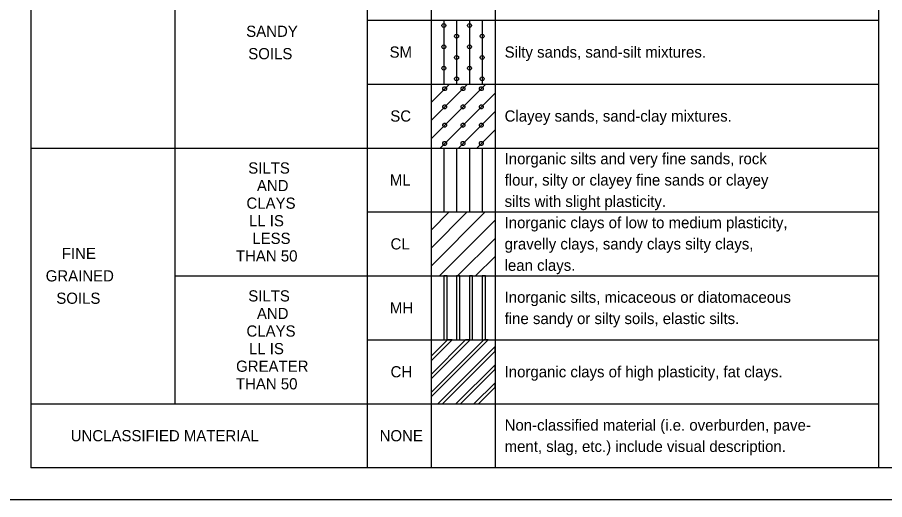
# Model space of a CAD drawing. Extents: x 999 to 1036.7, y 999 to 1022.7.
# Drawn here: x 1006.79 to 1020.34, y 1000 to 1007.54 of the extents above; entities that cross this region are included whole.
import ezdxf

# ---------------------------------------------------------------- set-up
doc = ezdxf.new("R2010")
doc.units = 0
for name, color, linetype in [('10-Sheet Border', 7, 'Continuous'), ('40-Pattern Areas', 7, 'Continuous'), ('41-Bearing Pads', 7, 'Continuous'), ('42-Substructures', 7, 'Continuous'), ('43-General 3 weight', 7, 'Continuous'), ('Level 14', 7, 'Continuous')]:
    doc.layers.add(name, color=color, linetype=linetype)

msp = doc.modelspace()

# ---------------------------------------------------------------- linework, layer by layer
at = {"layer": '10-Sheet Border'}
for p in [(1007, 1021.5), (1035.5, 1000.5)]:
    msp.add_line(p, (1007, 1000.5), dxfattribs=at)
at = {"layer": '40-Pattern Areas'}
for p, q in [((1013.453, 1007.5), (1013.453, 1006.5)), ((1013.653, 1007.5), (1013.653, 1006.5)), ((1013.853, 1007.5), (1013.853, 1006.5)), ((1014.053, 1007.5), (1014.053, 1006.5)), ((1013.453, 1007.417), (1013.453, 1007.417)), ((1013.853, 1007.417), (1013.853, 1007.417)), ((1013.653, 1007.25), (1013.653, 1007.25)), ((1014.053, 1007.25), (1014.053, 1007.25)), ((1013.453, 1007.083), (1013.453, 1007.083)), ((1013.853, 1007.083), (1013.853, 1007.083)), ((1013.653, 1006.917), (1013.653, 1006.917)), ((1014.053, 1006.917), (1014.053, 1006.917)), ((1013.453, 1006.75), (1013.453, 1006.75)), ((1013.853, 1006.75), (1013.853, 1006.75)), ((1013.653, 1006.583), (1013.653, 1006.583)), ((1014.053, 1006.583), (1014.053, 1006.583)), ((1013.467, 1006.429), (1013.467, 1006.429)), ((1013.753, 1006.429), (1013.753, 1006.429)), ((1014.039, 1006.429), (1014.039, 1006.429)), ((1013.467, 1006.143), (1013.467, 1006.143)), ((1013.753, 1006.143), (1013.753, 1006.143)), ((1014.038, 1006.143), (1014.038, 1006.143)), ((1013.467, 1005.857), (1013.467, 1005.857)), ((1013.753, 1005.857), (1013.753, 1005.857)), ((1014.038, 1005.857), (1014.038, 1005.857)), ((1013.467, 1005.572), (1013.467, 1005.572)), ((1013.753, 1005.572), (1013.753, 1005.572)), ((1014.039, 1005.572), (1014.039, 1005.572)), ((1013.453, 1003.5), (1013.453, 1002.5))]:
    msp.add_line(p, q, dxfattribs=at)
for points in [[(1013.453, 1007.448), (1013.468, 1007.444), (1013.48, 1007.432), (1013.484, 1007.417), (1013.48, 1007.401), (1013.468, 1007.39), (1013.453, 1007.385), (1013.437, 1007.39), (1013.426, 1007.401), (1013.421, 1007.417), (1013.426, 1007.432), (1013.437, 1007.444)], [(1013.853, 1007.385), (1013.837, 1007.39), (1013.826, 1007.401), (1013.821, 1007.417), (1013.826, 1007.432), (1013.837, 1007.444), (1013.853, 1007.448), (1013.868, 1007.444), (1013.88, 1007.432), (1013.884, 1007.417), (1013.88, 1007.401), (1013.868, 1007.39)], [(1013.653, 1007.281), (1013.668, 1007.277), (1013.68, 1007.266), (1013.684, 1007.25), (1013.68, 1007.234), (1013.668, 1007.223), (1013.653, 1007.219), (1013.637, 1007.223), (1013.626, 1007.234), (1013.621, 1007.25), (1013.626, 1007.266), (1013.637, 1007.277)], [(1014.053, 1007.219), (1014.037, 1007.223), (1014.026, 1007.234), (1014.021, 1007.25), (1014.026, 1007.266), (1014.037, 1007.277), (1014.053, 1007.281), (1014.068, 1007.277), (1014.08, 1007.266), (1014.084, 1007.25), (1014.08, 1007.234), (1014.068, 1007.223)], [(1013.453, 1007.115), (1013.468, 1007.11), (1013.48, 1007.099), (1013.484, 1007.083), (1013.48, 1007.068), (1013.468, 1007.056), (1013.453, 1007.052), (1013.437, 1007.056), (1013.426, 1007.068), (1013.421, 1007.083), (1013.426, 1007.099), (1013.437, 1007.11)], [(1013.853, 1007.052), (1013.837, 1007.056), (1013.826, 1007.068), (1013.821, 1007.083), (1013.826, 1007.099), (1013.837, 1007.11), (1013.853, 1007.115), (1013.868, 1007.11), (1013.88, 1007.099), (1013.884, 1007.083), (1013.88, 1007.068), (1013.868, 1007.056)], [(1013.653, 1006.948), (1013.668, 1006.944), (1013.68, 1006.932), (1013.684, 1006.917), (1013.68, 1006.901), (1013.668, 1006.89), (1013.653, 1006.885), (1013.637, 1006.89), (1013.626, 1006.901), (1013.621, 1006.917), (1013.626, 1006.932), (1013.637, 1006.944)], [(1014.053, 1006.885), (1014.037, 1006.89), (1014.026, 1006.901), (1014.021, 1006.917), (1014.026, 1006.932), (1014.037, 1006.944), (1014.053, 1006.948), (1014.068, 1006.944), (1014.08, 1006.932), (1014.084, 1006.917), (1014.08, 1006.901), (1014.068, 1006.89)], [(1013.453, 1006.781), (1013.468, 1006.777), (1013.48, 1006.766), (1013.484, 1006.75), (1013.48, 1006.734), (1013.468, 1006.723), (1013.453, 1006.719), (1013.437, 1006.723), (1013.426, 1006.734), (1013.421, 1006.75), (1013.426, 1006.766), (1013.437, 1006.777)], [(1013.853, 1006.719), (1013.837, 1006.723), (1013.826, 1006.734), (1013.821, 1006.75), (1013.826, 1006.766), (1013.837, 1006.777), (1013.853, 1006.781), (1013.868, 1006.777), (1013.88, 1006.766), (1013.884, 1006.75), (1013.88, 1006.734), (1013.868, 1006.723)], [(1013.653, 1006.615), (1013.668, 1006.61), (1013.68, 1006.599), (1013.684, 1006.583), (1013.68, 1006.568), (1013.668, 1006.556), (1013.653, 1006.552), (1013.637, 1006.556), (1013.626, 1006.568), (1013.621, 1006.583), (1013.626, 1006.599), (1013.637, 1006.61)], [(1014.053, 1006.552), (1014.037, 1006.556), (1014.026, 1006.568), (1014.021, 1006.583), (1014.026, 1006.599), (1014.037, 1006.61), (1014.053, 1006.615), (1014.068, 1006.61), (1014.08, 1006.599), (1014.084, 1006.583), (1014.08, 1006.568), (1014.068, 1006.556)], [(1013.489, 1006.451), (1013.497, 1006.437), (1013.497, 1006.421), (1013.489, 1006.407), (1013.475, 1006.398), (1013.459, 1006.398), (1013.445, 1006.407), (1013.437, 1006.421), (1013.437, 1006.437), (1013.445, 1006.451), (1013.459, 1006.459), (1013.475, 1006.459)], [(1013.775, 1006.451), (1013.783, 1006.437), (1013.783, 1006.421), (1013.775, 1006.407), (1013.761, 1006.398), (1013.745, 1006.398), (1013.731, 1006.407), (1013.723, 1006.421), (1013.723, 1006.437), (1013.731, 1006.451), (1013.745, 1006.459), (1013.761, 1006.459)], [(1014.061, 1006.451), (1014.069, 1006.437), (1014.069, 1006.421), (1014.061, 1006.407), (1014.047, 1006.398), (1014.03, 1006.398), (1014.016, 1006.407), (1014.008, 1006.421), (1014.008, 1006.437), (1014.016, 1006.451), (1014.03, 1006.459), (1014.047, 1006.459)], [(1013.489, 1006.165), (1013.497, 1006.151), (1013.497, 1006.135), (1013.489, 1006.121), (1013.475, 1006.113), (1013.459, 1006.113), (1013.445, 1006.121), (1013.437, 1006.135), (1013.437, 1006.151), (1013.445, 1006.165), (1013.459, 1006.173), (1013.475, 1006.173)], [(1013.775, 1006.165), (1013.783, 1006.151), (1013.783, 1006.135), (1013.775, 1006.121), (1013.761, 1006.113), (1013.745, 1006.113), (1013.731, 1006.121), (1013.723, 1006.135), (1013.723, 1006.151), (1013.731, 1006.165), (1013.745, 1006.173), (1013.761, 1006.173)], [(1014.061, 1006.165), (1014.069, 1006.151), (1014.069, 1006.135), (1014.061, 1006.121), (1014.047, 1006.113), (1014.03, 1006.113), (1014.016, 1006.121), (1014.008, 1006.135), (1014.008, 1006.151), (1014.016, 1006.165), (1014.03, 1006.173), (1014.047, 1006.173)], [(1013.489, 1005.879), (1013.497, 1005.865), (1013.497, 1005.849), (1013.489, 1005.835), (1013.475, 1005.827), (1013.459, 1005.827), (1013.445, 1005.835), (1013.437, 1005.849), (1013.437, 1005.865), (1013.445, 1005.879), (1013.459, 1005.887), (1013.475, 1005.887)], [(1013.775, 1005.879), (1013.783, 1005.865), (1013.783, 1005.849), (1013.775, 1005.835), (1013.761, 1005.827), (1013.745, 1005.827), (1013.731, 1005.835), (1013.723, 1005.849), (1013.723, 1005.865), (1013.731, 1005.879), (1013.745, 1005.887), (1013.761, 1005.887)], [(1014.061, 1005.879), (1014.069, 1005.865), (1014.069, 1005.849), (1014.061, 1005.835), (1014.047, 1005.827), (1014.03, 1005.827), (1014.016, 1005.835), (1014.008, 1005.849), (1014.008, 1005.865), (1014.016, 1005.879), (1014.03, 1005.887), (1014.047, 1005.887)], [(1013.489, 1005.594), (1013.497, 1005.58), (1013.497, 1005.563), (1013.489, 1005.549), (1013.475, 1005.541), (1013.459, 1005.541), (1013.445, 1005.549), (1013.437, 1005.563), (1013.437, 1005.58), (1013.445, 1005.594), (1013.459, 1005.602), (1013.475, 1005.602)], [(1013.775, 1005.594), (1013.783, 1005.58), (1013.783, 1005.563), (1013.775, 1005.549), (1013.761, 1005.541), (1013.745, 1005.541), (1013.731, 1005.549), (1013.723, 1005.563), (1013.723, 1005.58), (1013.731, 1005.594), (1013.745, 1005.602), (1013.761, 1005.602)], [(1014.061, 1005.594), (1014.069, 1005.58), (1014.069, 1005.563), (1014.061, 1005.549), (1014.047, 1005.541), (1014.03, 1005.541), (1014.016, 1005.549), (1014.008, 1005.563), (1014.008, 1005.58), (1014.016, 1005.594), (1014.03, 1005.602), (1014.047, 1005.602)], [(1013.453, 1003.5), (1013.453, 1002.5), (1013.503, 1002.5), (1013.503, 1003.5)], [(1013.653, 1003.5), (1013.653, 1002.5), (1013.703, 1002.5), (1013.703, 1003.5)], [(1013.853, 1003.5), (1013.853, 1002.5), (1013.903, 1002.5), (1013.903, 1003.5)], [(1014.053, 1003.5), (1014.053, 1002.5), (1014.103, 1002.5), (1014.103, 1003.5)], [(1013.253, 1002.243), (1013.253, 1002.172), (1013.581, 1002.5), (1013.51, 1002.5)], [(1013.253, 1001.96), (1013.253, 1001.889), (1013.864, 1002.5), (1013.793, 1002.5)], [(1013.253, 1001.677), (1013.253, 1001.606), (1014.147, 1002.5), (1014.076, 1002.5)], [(1013.359, 1001.5), (1013.43, 1001.5), (1014.253, 1002.323), (1014.253, 1002.394)], [(1013.642, 1001.5), (1013.712, 1001.5), (1014.253, 1002.041), (1014.253, 1002.111)], [(1013.924, 1001.5), (1013.995, 1001.5), (1014.253, 1001.758), (1014.253, 1001.828)]]:
    msp.add_lwpolyline(points, close=True, dxfattribs=at)
for points in [[(1013.253, 1005.643), (1014.11, 1006.5)], [(1013.253, 1005.928), (1013.824, 1006.5)], [(1013.253, 1006.214), (1013.539, 1006.5)], [(1013.396, 1005.5), (1014.253, 1006.357)], [(1013.681, 1005.5), (1014.253, 1006.071)], [(1013.967, 1005.5), (1014.253, 1005.786)], [(1013.453, 1005.5), (1013.453, 1004.5)], [(1013.653, 1005.5), (1013.653, 1004.5)], [(1013.853, 1005.5), (1013.853, 1004.5)], [(1014.053, 1005.5), (1014.053, 1004.5)], [(1013.253, 1003.651), (1014.101, 1004.5)], [(1013.253, 1003.934), (1013.818, 1004.5)], [(1013.253, 1004.217), (1013.536, 1004.5)], [(1013.384, 1003.5), (1014.253, 1004.369)], [(1013.667, 1003.5), (1014.253, 1004.086)], [(1013.95, 1003.5), (1014.253, 1003.803)]]:
    msp.add_lwpolyline(points, dxfattribs=at)
at = {"layer": '41-Bearing Pads'}
for p, q in [((1013.253, 1013.5), (1013.253, 1000.5)), ((1012.253, 1007.5), (1020.253, 1007.5)), ((1012.253, 1006.5), (1020.253, 1006.5)), ((1012.253, 1004.5), (1020.253, 1004.5)), ((1009.253, 1003.5), (1020.253, 1003.5)), ((1012.253, 1002.5), (1020.253, 1002.5))]:
    msp.add_line(p, q, dxfattribs=at)
at = {"layer": '42-Substructures'}
for p, q in [((1012.253, 1013.875), (1012.253, 1000.5)), ((1014.253, 1013.875), (1014.253, 1000.5)), ((1009.253, 1001.5), (1009.253, 1013.5)), ((1007, 1005.5), (1020.253, 1005.5)), ((1007, 1001.5), (1020.253, 1001.5))]:
    msp.add_line(p, q, dxfattribs=at)
at = {"layer": '43-General 3 weight'}
msp.add_line((1020.253, 1000.5), (1020.253, 1014.375), dxfattribs=at)
at = {"layer": 'Level 14'}
msp.add_line((1000, 1000), (1036, 1000), dxfattribs=at)

# ---------------------------------------------------------------- texts
at = {"layer": '41-Bearing Pads'}
for s, p in [('SANDY', (1010.364, 1007.238)), ('SOILS', (1010.396, 1006.888)), ('SM', (1012.605, 1006.913)), ('Silty sands, sand-silt mixtures.', (1014.403, 1006.913)), ('Clayey sands, sand-clay mixtures.', (1014.403, 1005.913)), ('SC', (1012.616, 1005.913)), ('Inorganic silts and very fine sands, rock', (1014.403, 1005.246)), ('SILTS', (1010.396, 1005.1)), ('ML', (1012.609, 1004.913)), ('flour, silty or clayey fine sands or clayey', (1014.403, 1004.913)), ('AND', (1010.531, 1004.825)), ('silts with slight plasticity.', (1014.403, 1004.579)), ('CLAYS', (1010.368, 1004.55)), ('LL IS', (1010.407, 1004.275)), ('Inorganic clays of low to medium plasticity,', (1014.403, 1004.246)), ('LESS', (1010.459, 1004)), ('CL', (1012.62, 1003.913)), ('gravelly clays, sandy clays silty clays,', (1014.403, 1003.913)), ('FINE', (1007.482, 1003.763)), ('THAN 50', (1010.203, 1003.725)), ('lean clays.', (1014.403, 1003.579)), ('GRAINED', (1007.23, 1003.413)), ('SILTS', (1010.396, 1003.1)), ('Inorganic silts, micaceous or diatomaceous', (1014.403, 1003.079)), ('SOILS', (1007.396, 1003.063)), ('AND', (1010.531, 1002.825)), ('MH', (1012.609, 1002.913)), ('fine sandy or silty soils, elastic silts. ', (1014.403, 1002.746)), ('CLAYS', (1010.368, 1002.55)), ('LL IS', (1010.407, 1002.275)), ('GREATER', (1010.206, 1002)), ('CH', (1012.62, 1001.913)), ('Inorganic clays of high plasticity, fat clays.', (1014.403, 1001.913)), ('THAN 50', (1010.203, 1001.725)), ('Non-classified material (i.e. overburden, pave-', (1014.403, 1001.079)), ('UNCLASSIFIED MATERIAL', (1007.621, 1000.913)), ('NONE', (1012.449, 1000.913)), ('ment, slag, etc.) include visual description.', (1014.403, 1000.746))]:
    msp.add_text(s, height=0.175, dxfattribs=at).set_placement(p)

doc.saveas('drawing.dxf')
